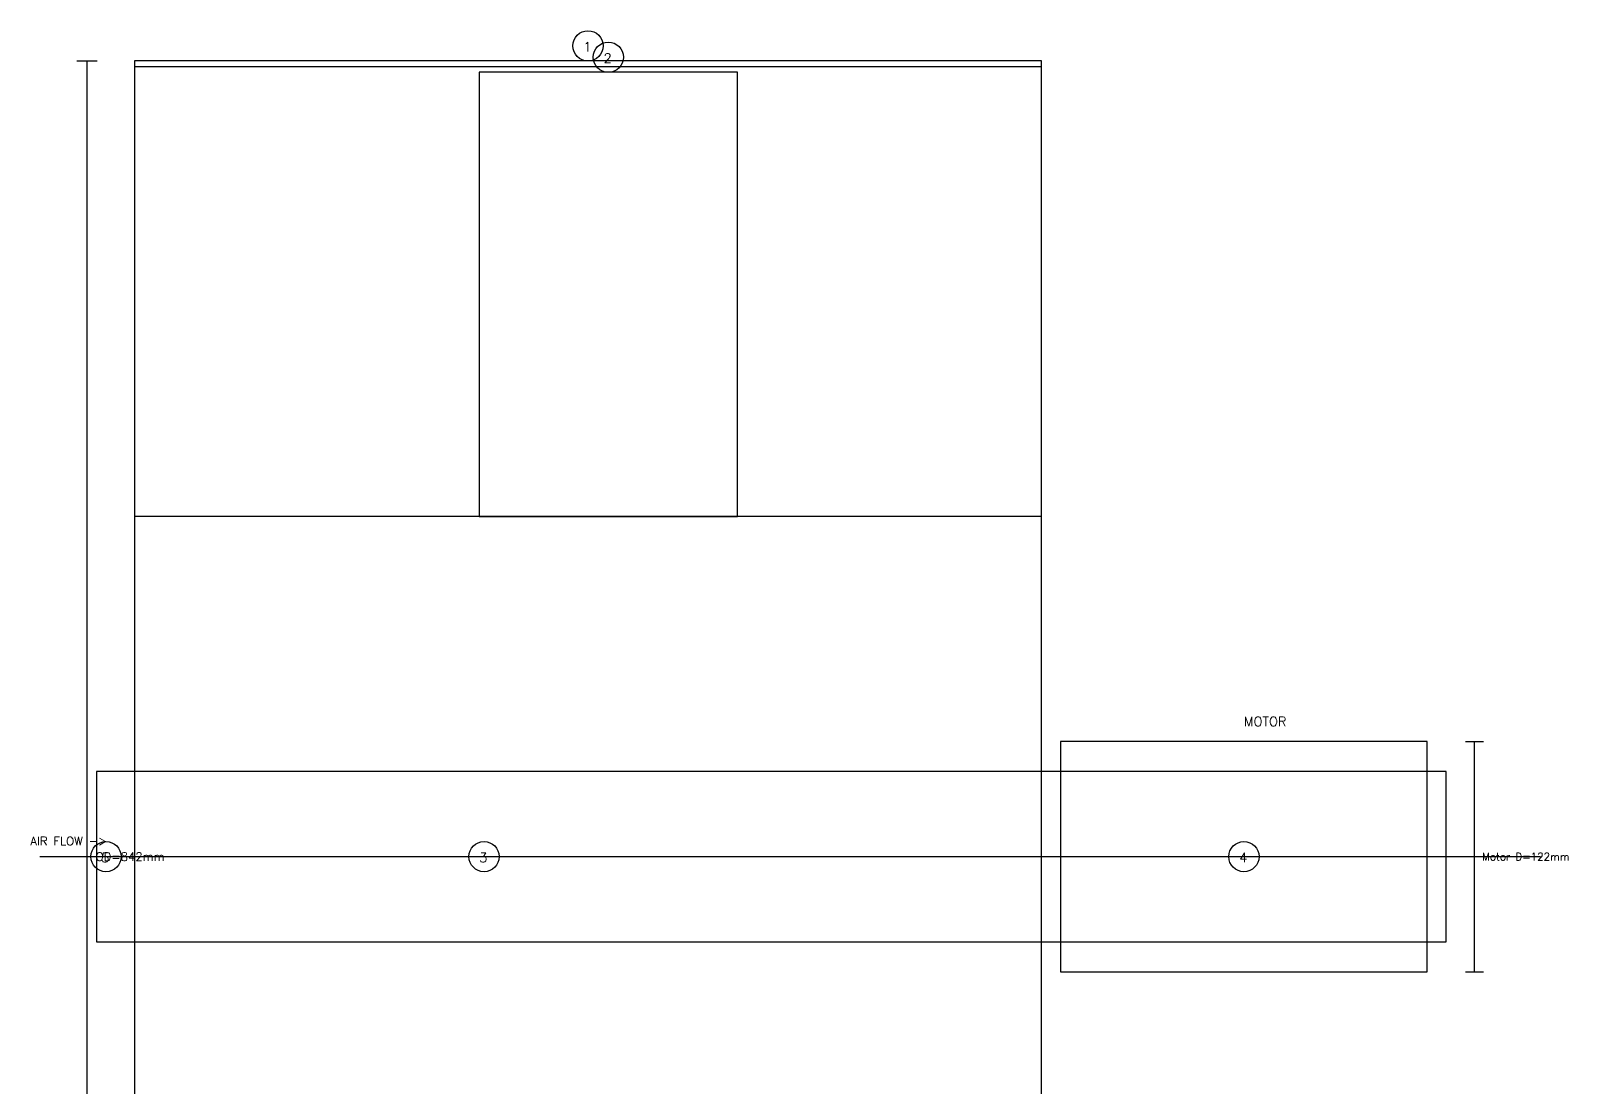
# Model space of a CAD drawing. Extents: x -55 to 759, y -680 to 437.
# Drawn here: x -55 to 759, y -122 to 437 of the extents above; entities that cross this region are included whole.
import ezdxf

# ---------------------------------------------------------------- set-up
doc = ezdxf.new("R2010")
doc.units = 0
for name, color, linetype in [('ANNOTATION', 3, 'Continuous'), ('BLADES', 5, 'Continuous'), ('CASING', 8, 'Continuous'), ('CENTERLINE', 1, 'Continuous'), ('DIMENSIONS', 7, 'Continuous'), ('HUB', 9, 'Continuous'), ('TIP_CLEARANCE', 2, 'Continuous')]:
    doc.layers.add(name, color=color, linetype=linetype)
doc.styles.get("Standard").update_dxf_attribs({"font": 'simplex.shx'})

msp = doc.modelspace()

# ---------------------------------------------------------------- linework, layer by layer
at = {"layer": 'ANNOTATION'}
msp.add_line((-50, 0), (-10, 0), dxfattribs=at)
for centre in [(240, 429), (250.75, 423), (-15, 0), (185, 0), (587, 0)]:
    msp.add_circle(centre, 8, dxfattribs=at)
at = {"layer": 'BLADES'}
msp.add_lwpolyline([(182.4, 180), (319.1, 180), (319.1, 415), (182.4, 415)], close=True, dxfattribs=at)
at = {"layer": 'CASING'}
msp.add_lwpolyline([(0, -421), (480, -421), (480, 421), (0, 421)], close=True, dxfattribs=at)
at = {"layer": 'CENTERLINE'}
msp.add_line((-30, 0), (744, 0), dxfattribs=at)
msp.add_lwpolyline([(-20, -45), (694, -45), (694, 45), (-20, 45)], close=True, dxfattribs=at)
at = {"layer": 'DIMENSIONS'}
for p, q in [((-30.4, 421), (-19.6, 421)), ((-25, -421), (-25, 421)), ((704.2, 61), (713.8, 61)), ((709, -61), (709, 61)), ((704.2, -61), (713.8, -61))]:
    msp.add_line(p, q, dxfattribs=at)
at = {"layer": 'HUB'}
msp.add_line((480, -421), (480, 421), dxfattribs=at)
for points in [[(0, -180), (480, -180), (480, 180), (0, 180)], [(490, -61), (684, -61), (684, 61), (490, 61)]]:
    msp.add_lwpolyline(points, close=True, dxfattribs=at)
at = {"layer": 'TIP_CLEARANCE'}
msp.add_line((0, 418), (480, 418), dxfattribs=at)

# ---------------------------------------------------------------- texts
at = {"layer": 'ANNOTATION'}
for s, height, p in [('1', 5, (237.5, 426)), ('2', 5, (248.25, 420)), ('MOTOR', 5, (587, 69)), ('AIR FLOW ->', 4.5, (-55, 6)), ('5', 5, (-17.5, -3)), ('3', 5, (182.5, -3)), ('4', 5, (584.5, -3))]:
    msp.add_text(s, height=height, dxfattribs=at).set_placement(p)
at = {"layer": 'DIMENSIONS'}
for s, height, p in [('OD=842mm', 4.5, (-20.5, -2.25)), ('Motor D=122mm', 4, (713, -2))]:
    msp.add_text(s, height=height, dxfattribs=at).set_placement(p)

doc.saveas('drawing.dxf')
